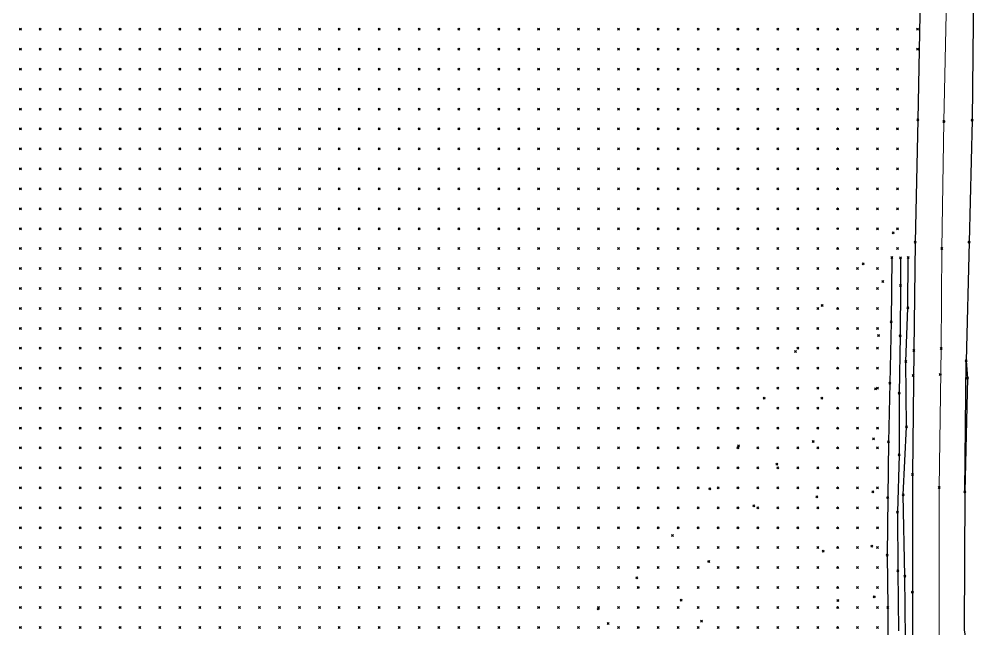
# Model space of a CAD drawing. Header units: metres. Extents: x 441556 to 446409, y 432338 to 461058.
# Drawn here: x 443958 to 444103.6, y 446066 to 446157.7 of the extents above; entities that cross this region are included whole.
import ezdxf

# ---------------------------------------------------------------- set-up
doc = ezdxf.new("R2010")
doc.units = ezdxf.units.M
doc.header["$MEASUREMENT"] = 0
doc.header["$PDMODE"] = 35
doc.header["$PDSIZE"] = 0.15
for name, color, linetype in [('DTM-BRE-RevB_0YP-BRE', 6, 'Continuous'), ('DTM-BRE-RevN_GRP_MARGINE_CAROSABIL', 2, 'Continuous'), ('DTM-BRE-RevN_GRP_SANT_PAMANT_JOS', 2, 'Continuous'), ('DTM-BRE-RevN_GRP_SANT_PAMANT_SUS', 2, 'Continuous'), ('DTM-INT_YP', 121, 'Continuous'), ('DTM-NOK-RevN_POINTS', 91, 'Continuous')]:
    doc.layers.add(name, color=color, linetype=linetype)
doc.layers.add('DTM-BRE-RevN_GRP_AX', color=2, linetype='Continuous', lineweight=0)

msp = doc.modelspace()

# ---------------------------------------------------------------- linework, layer by layer
at = {"layer": 'DTM-BRE-RevB_0YP-BRE'}
msp.add_polyline3d([(444090.165, 446083.527, 343.038), (444090.211, 446074.701, 342.956), (444090.312, 446065.705, 342.859)], dxfattribs=at)
at = {"layer": 'DTM-BRE-RevN_GRP_AX'}
for p, q in [((444097.577, 446163.656, 344.888), (444097.158, 446142.315, 344.547)), ((444097.158, 446142.315, 344.547), (444096.838, 446123.232, 344.285)), ((444096.838, 446123.232, 344.285), (444096.718, 446108.193, 344.132)), ((444096.418, 446087.26, 343.972), (444096.718, 446108.193, 344.132)), ((444096.443, 446051.003, 343.732), (444096.418, 446087.26, 343.972))]:
    msp.add_line(p, q, dxfattribs=at)
at = {"layer": 'DTM-BRE-RevN_GRP_MARGINE_CAROSABIL'}
for p, q in [((444093.618, 446163.416, 344.794), (444093.22, 446142.596, 344.414)), ((444093.22, 446142.596, 344.414), (444092.817, 446124.185, 344.284)), ((444092.817, 446124.185, 344.284), (444092.605, 446107.863, 344.096)), ((444092.605, 446107.863, 344.096), (444092.406, 446089.218, 343.921)), ((444100.295, 446086.62, 343.865), (444100.508, 446106.327, 344.013)), ((444092.406, 446089.218, 343.921), (444092.398, 446071.53, 343.827)), ((444092.398, 446071.53, 343.827), (444092.423, 446052.397, 343.654))]:
    msp.add_line(p, q, dxfattribs=at)
at = {"layer": 'DTM-BRE-RevN_GRP_SANT_PAMANT_JOS'}
for p, q in [((444090.612, 446121.824, 343.831), (444090.605, 446117.646, 343.665)), ((444090.605, 446117.646, 343.665), (444090.549, 446110.055, 343.48)), ((444090.549, 446110.055, 343.48), (444090.425, 446101.476, 343.389)), ((444090.425, 446101.476, 343.389), (444090.421, 446092.192, 343.173)), ((444090.421, 446092.192, 343.173), (444090.165, 446083.527, 343.038))]:
    msp.add_line(p, q, dxfattribs=at)
at = {"layer": 'DTM-BRE-RevN_GRP_SANT_PAMANT_SUS'}
for p, q in [((444089.291, 446121.844, 344.148), (444089.21, 446112.175, 344.031)), ((444091.717, 446114.302, 344.081), (444091.747, 446121.884, 344.086)), ((444091.424, 446106.22, 343.958), (444091.717, 446114.302, 344.081)), ((444089.21, 446112.175, 344.031), (444089.005, 446102.962, 344.039)), ((444091.534, 446096.371, 343.883), (444091.424, 446106.22, 343.958)), ((444089.005, 446102.962, 344.039), (444088.824, 446094.13, 343.785)), ((444090.999, 446086.155, 343.751), (444091.534, 446096.371, 343.883)), ((444088.824, 446094.13, 343.785), (444088.685, 446085.733, 343.682)), ((444091.262, 446073.909, 343.657), (444090.999, 446086.155, 343.751)), ((444088.685, 446085.733, 343.682), (444088.609, 446077.09, 343.595)), ((444088.609, 446077.09, 343.595), (444088.725, 446069.209, 343.618)), ((444091.39, 446064.484, 343.575), (444091.262, 446073.909, 343.657)), ((444088.725, 446069.209, 343.618), (444088.69, 446059.171, 343.58))]:
    msp.add_line(p, q, dxfattribs=at)
at = {"layer": 'DTM-INT_YP'}
msp.add_polyline3d([(444093.16, 446252.176, 347.616), (444098.099, 446249.464, 347.493), (444101.716, 446249.424, 347.341), (444102.219, 446226.665, 346.511), (444102.139, 446206.037, 345.783), (444101.836, 446183.235, 345.179), (444101.616, 446162.178, 344.653), (444101.387, 446142.503, 344.458), (444100.924, 446124.168, 344.136), (444100.508, 446106.327, 344.013), (444100.672, 446103.728, 343.967), (444100.295, 446086.62, 343.865), (444100.181, 446065.827, 343.76), (444102.325, 446053.088, 343.866), (444100.331, 446031.083, 343.465), (444103.578, 445993.392, 343.851), (444103.422, 445954.676, 342.921), (444102.752, 445950.636, 342.526), (444102.057, 445925.118, 342.869), (444102.23, 445906.896, 342.743), (444102.67, 445884.737, 342.569), (444102.874, 445866.249, 342.458), (444103.088, 445847.204, 342.381), (444103.37, 445828.831, 342.313)], dxfattribs=at)
at = {"layer": 'DTM-NOK-RevN_POINTS'}
for p in [(443958.189, 446156.197, 427.482), (443961.188, 446156.197, 426.423), (443964.187, 446156.197, 425.229), (443967.187, 446156.197, 424.06), (443970.186, 446156.197, 422.945), (443973.185, 446156.197, 422.055), (443976.185, 446156.197, 421.033), (443979.184, 446156.197, 420.057), (443982.183, 446156.197, 419.006), (443985.183, 446156.197, 417.818), (443988.182, 446156.197, 416.384), (443991.181, 446156.197, 415.11), (443994.181, 446156.197, 413.587), (443997.18, 446156.197, 412.074), (444000.18, 446156.197, 410.628), (444003.179, 446156.197, 408.991), (444006.178, 446156.197, 407.361), (444009.178, 446156.197, 405.643), (444012.177, 446156.197, 404.246), (444015.176, 446156.197, 402.571), (444018.176, 446156.197, 400.734), (444021.175, 446156.197, 398.934), (444024.174, 446156.197, 397.179), (444027.174, 446156.197, 395.984), (444030.173, 446156.197, 393.745), (444033.173, 446156.197, 391.364), (444036.172, 446156.197, 389.693), (444039.171, 446156.197, 388.177), (444042.171, 446156.197, 386.231), (444045.17, 446156.197, 384.249), (444048.169, 446156.197, 381.235), (444051.169, 446156.197, 378.4), (444054.168, 446156.197, 375.761), (444057.167, 446156.197, 373.296), (444060.167, 446156.197, 371.092), (444063.166, 446156.197, 369.37), (444066.165, 446156.197, 367.714), (444069.165, 446156.197, 365.219), (444072.164, 446156.197, 361.712), (444075.164, 446156.197, 358.501), (444078.163, 446156.197, 355.093), (444081.162, 446156.197, 350.256), (444084.162, 446156.197, 347.19), (444087.161, 446156.197, 345.049), (444090.16, 446156.197, 344.487), (444093.16, 446156.197, 344.525), (443958.189, 446153.197, 427.219), (443961.188, 446153.197, 425.903), (443964.187, 446153.197, 424.951), (443967.187, 446153.197, 423.66), (443970.186, 446153.197, 422.513), (443973.185, 446153.197, 421.607), (443976.185, 446153.197, 420.638), (443979.184, 446153.197, 419.581), (443982.183, 446153.197, 418.59), (443985.183, 446153.197, 417.529), (443988.182, 446153.197, 415.993), (443991.181, 446153.197, 414.645), (443994.181, 446153.197, 413.145), (443997.18, 446153.197, 411.494), (444000.18, 446153.197, 410.233), (444003.179, 446153.197, 408.824), (444006.178, 446153.197, 407.328), (444009.178, 446153.197, 405.63), (444012.177, 446153.197, 403.906), (444015.176, 446153.197, 402.034), (444018.176, 446153.197, 399.985), (444021.175, 446153.197, 398.004), (444024.174, 446153.197, 396.393), (444027.174, 446153.197, 395.095), (444030.173, 446153.197, 392.944), (444033.173, 446153.197, 390.831), (444036.172, 446153.197, 388.689), (444039.171, 446153.197, 386.994), (444042.171, 446153.197, 384.652), (444045.17, 446153.197, 382.478), (444048.169, 446153.197, 379.995), (444051.169, 446153.197, 377.368), (444054.168, 446153.197, 375.24), (444057.167, 446153.197, 372.708), (444060.167, 446153.197, 370.399), (444063.166, 446153.197, 369.099), (444066.165, 446153.197, 367.483), (444069.165, 446153.197, 364.849), (444072.164, 446153.197, 361.407), (444075.164, 446153.197, 358.298), (444078.163, 446153.197, 354.798), (444081.162, 446153.197, 349.061), (444084.162, 446153.197, 346.574), (444087.161, 446153.197, 344.885), (444090.16, 446153.197, 344.504), (444093.16, 446153.197, 344.433), (443958.189, 446150.198, 426.904), (443961.188, 446150.198, 425.641), (443964.187, 446150.198, 424.387), (443967.187, 446150.198, 423.207), (443970.186, 446150.198, 422.025), (443973.185, 446150.198, 421.153), (443976.185, 446150.198, 419.912), (443979.184, 446150.198, 419.125), (443982.183, 446150.198, 418.195), (443985.183, 446150.198, 417.113), (443988.182, 446150.198, 415.727), (443991.181, 446150.198, 414.582), (443994.181, 446150.198, 413.018), (443997.18, 446150.198, 411.417), (444000.18, 446150.198, 409.838), (444003.179, 446150.198, 408.408), (444006.178, 446150.198, 407.031), (444009.178, 446150.198, 405.374), (444012.177, 446150.198, 403.645), (444015.176, 446150.198, 401.457), (444018.176, 446150.198, 399.369), (444021.175, 446150.198, 397.493), (444024.174, 446150.198, 395.783), (444027.174, 446150.198, 394.432), (444030.173, 446150.198, 392.115), (444033.173, 446150.198, 389.845), (444036.172, 446150.198, 387.849), (444039.171, 446150.198, 386.097), (444042.171, 446150.198, 383.788), (444045.17, 446150.198, 381.103), (444048.169, 446150.198, 378.327), (444051.169, 446150.198, 375.937), (444054.168, 446150.198, 373.882), (444057.167, 446150.198, 371.858), (444060.167, 446150.198, 369.874), (444063.166, 446150.198, 368.387), (444066.165, 446150.198, 366.03), (444069.165, 446150.198, 363.489), (444072.164, 446150.198, 360.858), (444075.164, 446150.198, 357.18), (444078.163, 446150.198, 353.307), (444081.162, 446150.198, 349.202), (444084.162, 446150.198, 346.127), (444087.161, 446150.198, 344.547), (444090.16, 446150.198, 344.643), (443958.189, 446147.199, 426.272), (443961.188, 446147.199, 425.016), (443964.187, 446147.199, 423.769), (443967.187, 446147.199, 422.676), (443970.186, 446147.199, 421.631), (443973.185, 446147.199, 420.473), (443976.185, 446147.199, 419.502), (443979.184, 446147.199, 418.699), (443982.183, 446147.199, 417.871), (443985.183, 446147.199, 416.76), (443988.182, 446147.199, 415.54), (443991.181, 446147.199, 414.374), (443994.181, 446147.199, 412.981), (443997.18, 446147.199, 410.998), (444000.18, 446147.199, 409.501), (444003.179, 446147.199, 408.051), (444006.178, 446147.199, 406.537), (444009.178, 446147.199, 405.015), (444012.177, 446147.199, 403.303), (444015.176, 446147.199, 401.585), (444018.176, 446147.199, 399.373), (444021.175, 446147.199, 397.627), (444024.174, 446147.199, 395.719), (444027.174, 446147.199, 394.175), (444030.173, 446147.199, 391.754), (444033.173, 446147.199, 389.155), (444036.172, 446147.199, 386.718), (444039.171, 446147.199, 384.816), (444042.171, 446147.199, 382.268), (444045.17, 446147.199, 380.339), (444048.169, 446147.199, 377.651), (444051.169, 446147.199, 375.213), (444054.168, 446147.199, 372.47), (444057.167, 446147.199, 370.763), (444060.167, 446147.199, 369.192), (444063.166, 446147.199, 367.193), (444066.165, 446147.199, 364.823), (444069.165, 446147.199, 361.599), (444072.164, 446147.199, 359.053), (444075.164, 446147.199, 356.478), (444078.163, 446147.199, 352.559), (444081.162, 446147.199, 349.244), (444084.162, 446147.199, 346.123), (444087.161, 446147.199, 344.412), (444090.16, 446147.199, 344.452), (443958.189, 446144.199, 425.374), (443961.188, 446144.199, 424.297), (443964.187, 446144.199, 423.267), (443967.187, 446144.199, 422.053), (443970.186, 446144.199, 421.184), (443973.185, 446144.199, 420.035), (443976.185, 446144.199, 418.921), (443979.184, 446144.199, 418.13), (443982.183, 446144.199, 417.284), (443985.183, 446144.199, 416.22), (443988.182, 446144.199, 415.288), (443991.181, 446144.199, 413.848), (443994.181, 446144.199, 412.404), (443997.18, 446144.199, 410.931), (444000.18, 446144.199, 409.514), (444003.179, 446144.199, 407.806), (444006.178, 446144.199, 406.692), (444009.178, 446144.199, 404.882), (444012.177, 446144.199, 403.175), (444015.176, 446144.199, 401.387), (444018.176, 446144.199, 399.318), (444021.175, 446144.199, 397.455), (444024.174, 446144.199, 395.364), (444027.174, 446144.199, 393.752), (444030.173, 446144.199, 391.47), (444033.173, 446144.199, 388.877), (444036.172, 446144.199, 386.401), (444039.171, 446144.199, 383.953), (444042.171, 446144.199, 380.682), (444045.17, 446144.199, 378.405), (444048.169, 446144.199, 376.465), (444051.169, 446144.199, 373.785), (444054.168, 446144.199, 371.495), (444057.167, 446144.199, 369.949), (444060.167, 446144.199, 367.705), (444063.166, 446144.199, 365.243), (444066.165, 446144.199, 362.807), (444069.165, 446144.199, 360.575), (444072.164, 446144.199, 357.785), (444075.164, 446144.199, 354.946), (444078.163, 446144.199, 351.432), (444081.162, 446144.199, 347.598), (444084.162, 446144.199, 345.307), (444087.161, 446144.199, 344.41), (444090.16, 446144.199, 344.366), (444093.22, 446142.596, 344.414), (444101.387, 446142.503, 344.458), (443958.189, 446141.2, 424.429), (443961.188, 446141.2, 423.441), (443964.187, 446141.2, 422.449), (443967.187, 446141.2, 421.263), (443970.186, 446141.2, 420.21), (443973.185, 446141.2, 419.323), (443976.185, 446141.2, 418.343), (443979.184, 446141.2, 417.497), (443982.183, 446141.2, 416.663), (443985.183, 446141.2, 415.726), (443988.182, 446141.2, 414.691), (443991.181, 446141.2, 413.643), (443994.181, 446141.2, 412.076), (443997.18, 446141.2, 410.757), (444000.18, 446141.2, 409.296), (444003.179, 446141.2, 407.799), (444006.178, 446141.2, 406.563), (444009.178, 446141.2, 404.979), (444012.177, 446141.2, 403.184), (444015.176, 446141.2, 401.023), (444018.176, 446141.2, 398.832), (444021.175, 446141.2, 396.801), (444024.174, 446141.2, 394.705), (444027.174, 446141.2, 393.184), (444030.173, 446141.2, 390.908), (444033.173, 446141.2, 388.38), (444036.172, 446141.2, 385.676), (444039.171, 446141.2, 383.084), (444042.171, 446141.2, 380.025), (444045.17, 446141.2, 377.291), (444048.169, 446141.2, 374.989), (444051.169, 446141.2, 372.218), (444054.168, 446141.2, 369.765), (444057.167, 446141.2, 367.896), (444060.167, 446141.2, 366.192), (444063.166, 446141.2, 363.685), (444066.165, 446141.2, 360.913), (444069.165, 446141.2, 358.724), (444072.164, 446141.2, 356.092), (444075.164, 446141.2, 353.13), (444078.163, 446141.2, 349.664), (444081.162, 446141.2, 345.744), (444084.162, 446141.2, 344.636), (444087.161, 446141.2, 344.394), (444090.16, 446141.2, 344.388), (444097.158, 446142.315, 344.547), (443958.189, 446138.2, 423.212), (443961.188, 446138.2, 422.283), (443964.187, 446138.2, 421.527), (443967.187, 446138.2, 420.621), (443970.186, 446138.2, 419.428), (443973.185, 446138.2, 418.451), (443976.185, 446138.2, 417.737), (443979.184, 446138.2, 416.98), (443982.183, 446138.2, 416.224), (443985.183, 446138.2, 415.217), (443988.182, 446138.2, 414.096), (443991.181, 446138.2, 413.02), (443994.181, 446138.2, 411.566), (443997.18, 446138.2, 410.085), (444000.18, 446138.2, 408.936), (444003.179, 446138.2, 407.778), (444006.178, 446138.2, 406.339), (444009.178, 446138.2, 404.59), (444012.177, 446138.2, 402.906), (444015.176, 446138.2, 400.642), (444018.176, 446138.2, 398.446), (444021.175, 446138.2, 396.527), (444024.174, 446138.2, 394.172), (444027.174, 446138.2, 392.323), (444030.173, 446138.2, 389.964), (444033.173, 446138.2, 387.618), (444036.172, 446138.2, 384.856), (444039.171, 446138.2, 382.003), (444042.171, 446138.2, 379.65), (444045.17, 446138.2, 376.984), (444048.169, 446138.2, 374.659), (444051.169, 446138.2, 372.058), (444054.168, 446138.2, 368.747), (444057.167, 446138.2, 365.529), (444060.167, 446138.2, 364.263), (444063.166, 446138.2, 362.251), (444066.165, 446138.2, 359.758), (444069.165, 446138.2, 357.431), (444072.164, 446138.2, 354.437), (444075.164, 446138.2, 350.994), (444078.163, 446138.2, 347.289), (444081.162, 446138.2, 344.913), (444084.162, 446138.2, 344.426), (444087.161, 446138.2, 344.353), (444090.16, 446138.2, 344.306), (443958.189, 446135.201, 421.769), (443961.188, 446135.201, 421.242), (443964.187, 446135.201, 420.526), (443967.187, 446135.201, 419.596), (443970.186, 446135.201, 418.707), (443973.185, 446135.201, 417.565), (443976.185, 446135.201, 416.812), (443979.184, 446135.201, 416.153), (443982.183, 446135.201, 415.508), (443985.183, 446135.201, 414.609), (443988.182, 446135.201, 413.58), (443991.181, 446135.201, 412.381), (443994.181, 446135.201, 411.131), (443997.18, 446135.201, 409.711), (444000.18, 446135.201, 408.31), (444003.179, 446135.201, 407.393), (444006.178, 446135.201, 405.824), (444009.178, 446135.201, 404.197), (444012.177, 446135.201, 402.308), (444015.176, 446135.201, 400.165), (444018.176, 446135.201, 397.941), (444021.175, 446135.201, 395.827), (444024.174, 446135.201, 393.238), (444027.174, 446135.201, 391.506), (444030.173, 446135.201, 388.738), (444033.173, 446135.201, 386.557), (444036.172, 446135.201, 383.982), (444039.171, 446135.201, 381.336), (444042.171, 446135.201, 378.839), (444045.17, 446135.201, 376.298), (444048.169, 446135.201, 374.08), (444051.169, 446135.201, 371.744), (444054.168, 446135.201, 368.812), (444057.167, 446135.201, 364.236), (444060.167, 446135.201, 361.935), (444063.166, 446135.201, 360.282), (444066.165, 446135.201, 358.324), (444069.165, 446135.201, 356.018), (444072.164, 446135.201, 353.244), (444075.164, 446135.201, 349.386), (444078.163, 446135.201, 346.185), (444081.162, 446135.201, 344.744), (444084.162, 446135.201, 344.386), (444087.161, 446135.201, 344.294), (444090.16, 446135.201, 344.288), (443958.189, 446132.202, 420.475), (443961.188, 446132.202, 419.939), (443964.187, 446132.202, 419.3), (443967.187, 446132.202, 418.542), (443970.186, 446132.202, 417.715), (443973.185, 446132.202, 416.681), (443976.185, 446132.202, 415.807), (443979.184, 446132.202, 415.258), (443982.183, 446132.202, 414.683), (443985.183, 446132.202, 413.83), (443988.182, 446132.202, 412.765), (443991.181, 446132.202, 411.631), (443994.181, 446132.202, 410.431), (443997.18, 446132.202, 408.966), (444000.18, 446132.202, 407.428), (444003.179, 446132.202, 406.563), (444006.178, 446132.202, 405.234), (444009.178, 446132.202, 403.645), (444012.177, 446132.202, 401.754), (444015.176, 446132.202, 399.607), (444018.176, 446132.202, 397.482), (444021.175, 446132.202, 395.193), (444024.174, 446132.202, 392.57), (444027.174, 446132.202, 390.45), (444030.173, 446132.202, 388.104), (444033.173, 446132.202, 385.814), (444036.172, 446132.202, 383.191), (444039.171, 446132.202, 380.4), (444042.171, 446132.202, 377.791), (444045.17, 446132.202, 375.472), (444048.169, 446132.202, 373.162), (444051.169, 446132.202, 371.107), (444054.168, 446132.202, 368.162), (444057.167, 446132.202, 363.363), (444060.167, 446132.202, 360.214), (444063.166, 446132.202, 358.154), (444066.165, 446132.202, 356.518), (444069.165, 446132.202, 354.884), (444072.164, 446132.202, 352.278), (444075.164, 446132.202, 348.317), (444078.163, 446132.202, 345.292), (444081.162, 446132.202, 344.88), (444084.162, 446132.202, 344.46), (444087.161, 446132.202, 344.274), (444090.16, 446132.202, 344.239), (443958.189, 446129.202, 419.058), (443961.188, 446129.202, 418.576), (443964.187, 446129.202, 418.078), (443967.187, 446129.202, 417.471), (443970.186, 446129.202, 416.578), (443973.185, 446129.202, 415.637), (443976.185, 446129.202, 414.756), (443979.184, 446129.202, 414.329), (443982.183, 446129.202, 413.632), (443985.183, 446129.202, 412.653), (443988.182, 446129.202, 411.677), (443991.181, 446129.202, 410.639), (443994.181, 446129.202, 409.431), (443997.18, 446129.202, 408.216), (444000.18, 446129.202, 406.591), (444003.179, 446129.202, 405.511), (444006.178, 446129.202, 404.483), (444009.178, 446129.202, 402.783), (444012.177, 446129.202, 401.223), (444015.176, 446129.202, 399.173), (444018.176, 446129.202, 396.777), (444021.175, 446129.202, 394.517), (444024.174, 446129.202, 391.787), (444027.174, 446129.202, 389.861), (444030.173, 446129.202, 387.233), (444033.173, 446129.202, 384.92), (444036.172, 446129.202, 382.78), (444039.171, 446129.202, 379.998), (444042.171, 446129.202, 376.947), (444045.17, 446129.202, 374.283), (444048.169, 446129.202, 372.334), (444051.169, 446129.202, 370.361), (444054.168, 446129.202, 367.711), (444057.167, 446129.202, 362.875), (444060.167, 446129.202, 359.312), (444063.166, 446129.202, 356.393), (444066.165, 446129.202, 354.285), (444069.165, 446129.202, 352.78), (444072.164, 446129.202, 350.417), (444075.164, 446129.202, 346.839), (444078.163, 446129.202, 344.993), (444081.162, 446129.202, 344.634), (444084.162, 446129.202, 344.205), (444087.161, 446129.202, 344.133), (444090.16, 446129.202, 344.151), (443958.189, 446126.203, 417.449), (443961.188, 446126.203, 417.062), (443964.187, 446126.203, 416.797), (443967.187, 446126.203, 416.206), (443970.186, 446126.203, 415.463), (443973.185, 446126.203, 414.567), (443976.185, 446126.203, 413.614), (443979.184, 446126.203, 413.186), (443982.183, 446126.203, 412.362), (443985.183, 446126.203, 411.598), (443988.182, 446126.203, 410.594), (443991.181, 446126.203, 409.608), (443994.181, 446126.203, 408.392), (443997.18, 446126.203, 407.25), (444000.18, 446126.203, 406.066), (444003.179, 446126.203, 404.492), (444006.178, 446126.203, 403.462), (444009.178, 446126.203, 402), (444012.177, 446126.203, 400.495), (444015.176, 446126.203, 398.505), (444018.176, 446126.203, 396.156), (444021.175, 446126.203, 394.001), (444024.174, 446126.203, 391.205), (444027.174, 446126.203, 388.871), (444030.173, 446126.203, 385.923), (444033.173, 446126.203, 383.51), (444036.172, 446126.203, 381.911), (444039.171, 446126.203, 379.762), (444042.171, 446126.203, 376.619), (444045.17, 446126.203, 373.313), (444048.169, 446126.203, 370.97), (444051.169, 446126.203, 368.705), (444054.168, 446126.203, 366.359), (444057.167, 446126.203, 362.289), (444060.167, 446126.203, 358.546), (444063.166, 446126.203, 355.61), (444066.165, 446126.203, 352.72), (444069.165, 446126.203, 350.646), (444072.164, 446126.203, 348.382), (444075.164, 446126.203, 345.87), (444078.163, 446126.203, 344.879), (444081.162, 446126.203, 344.432), (444084.162, 446126.203, 344.329), (444087.161, 446126.203, 344.078), (444089.494, 446125.565, 344.365), (444090.16, 446126.203, 344.102), (444092.817, 446124.185, 344.284), (444100.924, 446124.168, 344.136), (443958.189, 446123.204, 415.558), (443961.188, 446123.204, 415.554), (443964.187, 446123.204, 415.487), (443967.187, 446123.204, 414.98), (443970.186, 446123.204, 414.489), (443973.185, 446123.204, 413.534), (443976.185, 446123.204, 412.301), (443979.184, 446123.204, 411.904), (443982.183, 446123.204, 411.205), (443985.183, 446123.204, 410.307), (443988.182, 446123.204, 409.425), (443991.181, 446123.204, 408.476), (443994.181, 446123.204, 407.318), (443997.18, 446123.204, 406.286), (444000.18, 446123.204, 404.992), (444003.179, 446123.204, 403.63), (444006.178, 446123.204, 402.535), (444009.178, 446123.204, 401.021), (444012.177, 446123.204, 399.508), (444015.176, 446123.204, 397.593), (444018.176, 446123.204, 395.337), (444021.175, 446123.204, 392.669), (444024.174, 446123.204, 390.012), (444027.174, 446123.204, 387.553), (444030.173, 446123.204, 384.222), (444033.173, 446123.204, 381.388), (444036.172, 446123.204, 379.491), (444039.171, 446123.204, 377.474), (444042.171, 446123.204, 375.265), (444045.17, 446123.204, 372.378), (444048.169, 446123.204, 369.84), (444051.169, 446123.204, 367.109), (444054.168, 446123.204, 363.888), (444057.167, 446123.204, 360.924), (444060.167, 446123.204, 356.805), (444063.166, 446123.204, 354.341), (444066.165, 446123.204, 351.898), (444069.165, 446123.204, 349.589), (444072.164, 446123.204, 347.431), (444075.164, 446123.204, 345.976), (444078.163, 446123.204, 344.623), (444081.162, 446123.204, 344.293), (444084.162, 446123.204, 344.346), (444087.161, 446123.204, 344.074), (444090.16, 446123.204, 344.086), (444096.838, 446123.232, 344.285), (444084.984, 446120.92, 344.491), (444089.291, 446121.844, 344.148), (444090.612, 446121.824, 343.831), (444091.747, 446121.884, 344.086), (443958.189, 446120.204, 413.071), (443961.188, 446120.204, 413.299), (443964.187, 446120.204, 413.472), (443967.187, 446120.204, 413.333), (443970.186, 446120.204, 412.842), (443973.185, 446120.204, 412.092), (443976.185, 446120.204, 410.948), (443979.184, 446120.204, 410.541), (443982.183, 446120.204, 409.903), (443985.183, 446120.204, 408.989), (443988.182, 446120.204, 408.183), (443991.181, 446120.204, 407.222), (443994.181, 446120.204, 406.17), (443997.18, 446120.204, 405.057), (444000.18, 446120.204, 403.787), (444003.179, 446120.204, 402.696), (444006.178, 446120.204, 401.582), (444009.178, 446120.204, 400.011), (444012.177, 446120.204, 398.471), (444015.176, 446120.204, 396.704), (444018.176, 446120.204, 394.407), (444021.175, 446120.204, 391.748), (444024.174, 446120.204, 389.096), (444027.174, 446120.204, 386.699), (444030.173, 446120.204, 383.131), (444033.173, 446120.204, 379.539), (444036.172, 446120.204, 377.129), (444039.171, 446120.204, 375.053), (444042.171, 446120.204, 373.045), (444045.17, 446120.204, 370.828), (444048.169, 446120.204, 368.547), (444051.169, 446120.204, 365.933), (444054.168, 446120.204, 361.592), (444057.167, 446120.204, 359.114), (444060.167, 446120.204, 355.308), (444063.166, 446120.204, 352.832), (444066.165, 446120.204, 350.764), (444069.165, 446120.204, 348.625), (444072.164, 446120.204, 346.413), (444075.164, 446120.204, 345.223), (444078.163, 446120.204, 344.311), (444081.162, 446120.204, 344.027), (444084.162, 446120.204, 344.106), (444087.161, 446120.204, 344.125), (444087.973, 446118.239, 344.383), (444090.605, 446117.646, 343.665), (443958.189, 446117.205, 411.169), (443961.188, 446117.205, 410.856), (443964.187, 446117.205, 411.026), (443967.187, 446117.205, 411.453), (443970.186, 446117.205, 411.23), (443973.185, 446117.205, 410.704), (443976.185, 446117.205, 409.623), (443979.184, 446117.205, 409.249), (443982.183, 446117.205, 408.495), (443985.183, 446117.205, 407.634), (443988.182, 446117.205, 406.709), (443991.181, 446117.205, 405.799), (443994.181, 446117.205, 404.79), (443997.18, 446117.205, 403.596), (444000.18, 446117.205, 402.494), (444003.179, 446117.205, 401.517), (444006.178, 446117.205, 400.273), (444009.178, 446117.205, 398.864), (444012.177, 446117.205, 397.508), (444015.176, 446117.205, 395.722), (444018.176, 446117.205, 393.595), (444021.175, 446117.205, 390.595), (444024.174, 446117.205, 388.35), (444027.174, 446117.205, 385.783), (444030.173, 446117.205, 382.573), (444033.173, 446117.205, 378.698), (444036.172, 446117.205, 375.859), (444039.171, 446117.205, 373.611), (444042.171, 446117.205, 371.837), (444045.17, 446117.205, 369.642), (444048.169, 446117.205, 367.254), (444051.169, 446117.205, 364.446), (444054.168, 446117.205, 360.685), (444057.167, 446117.205, 357.582), (444060.167, 446117.205, 354.317), (444063.166, 446117.205, 351.796), (444066.165, 446117.205, 349.533), (444069.165, 446117.205, 347.637), (444072.164, 446117.205, 345.636), (444075.164, 446117.205, 344.509), (444078.163, 446117.205, 344.075), (444081.162, 446117.205, 344.034), (444084.162, 446117.205, 344.088), (444087.161, 446117.205, 344.03), (443958.189, 446114.206, 409.734), (443961.188, 446114.206, 408.513), (443964.187, 446114.206, 408.667), (443967.187, 446114.206, 409.357), (443970.186, 446114.206, 409.428), (443973.185, 446114.206, 409.107), (443976.185, 446114.206, 408.066), (443979.184, 446114.206, 407.72), (443982.183, 446114.206, 407.021), (443985.183, 446114.206, 406.195), (443988.182, 446114.206, 405.252), (443991.181, 446114.206, 404.245), (443994.181, 446114.206, 403.132), (443997.18, 446114.206, 401.883), (444000.18, 446114.206, 400.779), (444003.179, 446114.206, 399.562), (444006.178, 446114.206, 398.206), (444009.178, 446114.206, 397.273), (444012.177, 446114.206, 396.125), (444015.176, 446114.206, 394.661), (444018.176, 446114.206, 392.165), (444021.175, 446114.206, 389.519), (444024.174, 446114.206, 387.458), (444027.174, 446114.206, 384.671), (444030.173, 446114.206, 381.787), (444033.173, 446114.206, 378.4), (444036.172, 446114.206, 374.984), (444039.171, 446114.206, 372.426), (444042.171, 446114.206, 370.889), (444045.17, 446114.206, 368.889), (444048.169, 446114.206, 366.46), (444051.169, 446114.206, 362.885), (444054.168, 446114.206, 360.099), (444057.167, 446114.206, 356.914), (444060.167, 446114.206, 353.315), (444063.166, 446114.206, 350.39), (444066.165, 446114.206, 348.172), (444069.165, 446114.206, 346.234), (444072.164, 446114.206, 344.819), (444075.164, 446114.206, 344.13), (444078.163, 446114.206, 343.955), (444078.821, 446114.666, 344.247), (444081.162, 446114.206, 344.091), (444084.162, 446114.206, 344.07), (444087.161, 446114.206, 344.034), (444091.717, 446114.302, 344.081), (444089.21, 446112.175, 344.031), (443958.189, 446111.206, 408.658), (443961.188, 446111.206, 406.887), (443964.187, 446111.206, 406.485), (443967.187, 446111.206, 407.134), (443970.186, 446111.206, 407.394), (443973.185, 446111.206, 407.225), (443976.185, 446111.206, 406.594), (443979.184, 446111.206, 406.009), (443982.183, 446111.206, 405.557), (443985.183, 446111.206, 404.591), (443988.182, 446111.206, 403.544), (443991.181, 446111.206, 402.277), (443994.181, 446111.206, 401.17), (443997.18, 446111.206, 400.244), (444000.18, 446111.206, 398.91), (444003.179, 446111.206, 396.965), (444006.178, 446111.206, 395.648), (444009.178, 446111.206, 394.959), (444012.177, 446111.206, 394.514), (444015.176, 446111.206, 393.289), (444018.176, 446111.206, 390.635), (444021.175, 446111.206, 388.894), (444024.174, 446111.206, 386.472), (444027.174, 446111.206, 383.659), (444030.173, 446111.206, 381.28), (444033.173, 446111.206, 378.44), (444036.172, 446111.206, 374.501), (444039.171, 446111.206, 371.423), (444042.171, 446111.206, 369.739), (444045.17, 446111.206, 368.279), (444048.169, 446111.206, 366.188), (444051.169, 446111.206, 362.521), (444054.168, 446111.206, 359.507), (444057.167, 446111.206, 356.726), (444060.167, 446111.206, 352.437), (444063.166, 446111.206, 349.421), (444066.165, 446111.206, 347.03), (444069.165, 446111.206, 345.257), (444072.164, 446111.206, 344.337), (444075.164, 446111.206, 343.998), (444078.163, 446111.206, 344.038), (444081.162, 446111.206, 344.16), (444084.162, 446111.206, 344.082), (444087.161, 446111.206, 343.955), (444087.307, 446110.105, 344.239), (444090.549, 446110.055, 343.48), (443958.189, 446108.207, 407.814), (443961.188, 446108.207, 405.786), (443964.187, 446108.207, 404.417), (443967.187, 446108.207, 404.798), (443970.186, 446108.207, 405.01), (443973.185, 446108.207, 405.047), (443976.185, 446108.207, 404.948), (443979.184, 446108.207, 404.085), (443982.183, 446108.207, 403.917), (443985.183, 446108.207, 402.907), (443988.182, 446108.207, 401.345), (443991.181, 446108.207, 400.113), (443994.181, 446108.207, 399.069), (443997.18, 446108.207, 398.141), (444000.18, 446108.207, 396.608), (444003.179, 446108.207, 394.403), (444006.178, 446108.207, 392.73), (444009.178, 446108.207, 392.375), (444012.177, 446108.207, 392.145), (444015.176, 446108.207, 391.624), (444018.176, 446108.207, 389.525), (444021.175, 446108.207, 387.449), (444024.174, 446108.207, 384.808), (444027.174, 446108.207, 382.639), (444030.173, 446108.207, 380.383), (444033.173, 446108.207, 377.738), (444036.172, 446108.207, 373.648), (444039.171, 446108.207, 370.671), (444042.171, 446108.207, 368.82), (444045.17, 446108.207, 367.158), (444048.169, 446108.207, 364.685), (444051.169, 446108.207, 360.218), (444054.168, 446108.207, 356.717), (444057.167, 446108.207, 354.755), (444060.167, 446108.207, 350.92), (444063.166, 446108.207, 348.065), (444066.165, 446108.207, 345.895), (444069.165, 446108.207, 344.642), (444072.164, 446108.207, 344.094), (444074.83, 446107.709, 344.268), (444075.164, 446108.207, 343.982), (444078.163, 446108.207, 344.024), (444081.162, 446108.207, 344.134), (444084.162, 446108.207, 344.05), (444087.161, 446108.207, 343.869), (444092.605, 446107.863, 344.096), (444096.718, 446108.193, 344.132), (444091.424, 446106.22, 343.958), (444100.508, 446106.327, 344.013), (443958.189, 446105.208, 406.569), (443961.188, 446105.208, 404.636), (443964.187, 446105.208, 402.806), (443967.187, 446105.208, 402.164), (443970.186, 446105.208, 402.755), (443973.185, 446105.208, 402.966), (443976.185, 446105.208, 403.12), (443979.184, 446105.208, 402.017), (443982.183, 446105.208, 401.962), (443985.183, 446105.208, 400.834), (443988.182, 446105.208, 399.284), (443991.181, 446105.208, 397.86), (443994.181, 446105.208, 396.719), (443997.18, 446105.208, 394.686), (444000.18, 446105.208, 392.537), (444003.179, 446105.208, 391.069), (444006.178, 446105.208, 390.533), (444009.178, 446105.208, 390.089), (444012.177, 446105.208, 389.712), (444015.176, 446105.208, 389.205), (444018.176, 446105.208, 388.18), (444021.175, 446105.208, 386.406), (444024.174, 446105.208, 383.413), (444027.174, 446105.208, 381.221), (444030.173, 446105.208, 378.979), (444033.173, 446105.208, 376.334), (444036.172, 446105.208, 372.596), (444039.171, 446105.208, 370.08), (444042.171, 446105.208, 368.21), (444045.17, 446105.208, 365.998), (444048.169, 446105.208, 362.66), (444051.169, 446105.208, 358.555), (444054.168, 446105.208, 354.419), (444057.167, 446105.208, 351.536), (444060.167, 446105.208, 348.893), (444063.166, 446105.208, 346.23), (444066.165, 446105.208, 344.738), (444069.165, 446105.208, 344.314), (444072.164, 446105.208, 344.036), (444075.164, 446105.208, 344.014), (444078.163, 446105.208, 344.108), (444081.162, 446105.208, 344.055), (444084.162, 446105.208, 343.967), (444087.161, 446105.208, 343.904), (444092.534, 446104.132, 343.974), (444096.607, 446104.263, 344.101), (444100.672, 446103.728, 343.967), (443958.189, 446102.208, 404.762), (443961.188, 446102.208, 403.092), (443964.187, 446102.208, 401.237), (443967.187, 446102.208, 400.102), (443970.186, 446102.208, 400.611), (443973.185, 446102.208, 401.112), (443976.185, 446102.208, 400.918), (443979.184, 446102.208, 399.788), (443982.183, 446102.208, 399.677), (443985.183, 446102.208, 398.964), (443988.182, 446102.208, 396.623), (443991.181, 446102.208, 395.436), (443994.181, 446102.208, 393.44), (443997.18, 446102.208, 390.817), (444000.18, 446102.208, 389.59), (444003.179, 446102.208, 388.563), (444006.178, 446102.208, 387.942), (444009.178, 446102.208, 387.552), (444012.177, 446102.208, 386.853), (444015.176, 446102.208, 386.72), (444018.176, 446102.208, 386.618), (444021.175, 446102.208, 384.859), (444024.174, 446102.208, 382.197), (444027.174, 446102.208, 380.122), (444030.173, 446102.208, 377.377), (444033.173, 446102.208, 374.486), (444036.172, 446102.208, 371.412), (444039.171, 446102.208, 369.064), (444042.171, 446102.208, 366.725), (444045.17, 446102.208, 363.394), (444048.169, 446102.208, 358.203), (444051.169, 446102.208, 354.804), (444054.168, 446102.208, 352.071), (444057.167, 446102.208, 349.071), (444060.167, 446102.208, 346.794), (444063.166, 446102.208, 344.946), (444066.165, 446102.208, 344.457), (444069.165, 446102.208, 344.124), (444072.164, 446102.208, 344.064), (444075.164, 446102.208, 344.044), (444078.163, 446102.208, 344.057), (444081.162, 446102.208, 344.06), (444084.162, 446102.208, 343.999), (444086.839, 446102.089, 344.206), (444087.161, 446102.208, 343.944), (444089.005, 446102.962, 344.039), (444070.103, 446100.697, 344.291), (444078.763, 446100.7, 343.922), (444090.425, 446101.476, 343.389), (443958.189, 446099.209, 402.85), (443961.188, 446099.209, 401.267), (443964.187, 446099.209, 399.57), (443967.187, 446099.209, 398.552), (443970.186, 446099.209, 398.603), (443973.185, 446099.209, 398.712), (443976.185, 446099.209, 398.373), (443979.184, 446099.209, 397.572), (443982.183, 446099.209, 397.898), (443985.183, 446099.209, 396.843), (443988.182, 446099.209, 394.735), (443991.181, 446099.209, 392.779), (443994.181, 446099.209, 390.047), (443997.18, 446099.209, 387.9), (444000.18, 446099.209, 387.036), (444003.179, 446099.209, 385.85), (444006.178, 446099.209, 385.215), (444009.178, 446099.209, 384.724), (444012.177, 446099.209, 384.84), (444015.176, 446099.209, 384.918), (444018.176, 446099.209, 384.272), (444021.175, 446099.209, 382.729), (444024.174, 446099.209, 380.616), (444027.174, 446099.209, 378.931), (444030.173, 446099.209, 376.413), (444033.173, 446099.209, 372.815), (444036.172, 446099.209, 370.144), (444039.171, 446099.209, 367.871), (444042.171, 446099.209, 365.003), (444045.17, 446099.209, 360.722), (444048.169, 446099.209, 357.098), (444051.169, 446099.209, 353.336), (444054.168, 446099.209, 350.553), (444057.167, 446099.209, 347.603), (444060.167, 446099.209, 345.417), (444063.166, 446099.209, 344.542), (444066.165, 446099.209, 344.235), (444069.165, 446099.209, 344.043), (444072.164, 446099.209, 344.062), (444075.164, 446099.209, 344.084), (444078.163, 446099.209, 343.98), (444081.162, 446099.209, 343.957), (444084.162, 446099.209, 343.946), (444087.161, 446099.209, 343.91), (443958.189, 446096.209, 400.742), (443961.188, 446096.209, 399.328), (443964.187, 446096.209, 397.728), (443967.187, 446096.209, 396.961), (443970.186, 446096.209, 396.543), (443973.185, 446096.209, 396.646), (443976.185, 446096.209, 396.476), (443979.184, 446096.209, 394.987), (443982.183, 446096.209, 395.705), (443985.183, 446096.209, 394.717), (443988.182, 446096.209, 393.4), (443991.181, 446096.209, 391.628), (443994.181, 446096.209, 388.18), (443997.18, 446096.209, 385.973), (444000.18, 446096.209, 384.546), (444003.179, 446096.209, 383.537), (444006.178, 446096.209, 383.133), (444009.178, 446096.209, 383.032), (444012.177, 446096.209, 382.791), (444015.176, 446096.209, 382.655), (444018.176, 446096.209, 381.935), (444021.175, 446096.209, 380.625), (444024.174, 446096.209, 378.987), (444027.174, 446096.209, 377.153), (444030.173, 446096.209, 373.628), (444033.173, 446096.209, 371.12), (444036.172, 446096.209, 368.766), (444039.171, 446096.209, 366.859), (444042.171, 446096.209, 363.28), (444045.17, 446096.209, 358.448), (444048.169, 446096.209, 355.545), (444051.169, 446096.209, 352.335), (444054.168, 446096.209, 348.792), (444057.167, 446096.209, 346.652), (444060.167, 446096.209, 344.9), (444063.166, 446096.209, 344.416), (444066.165, 446096.209, 344.087), (444069.165, 446096.209, 343.998), (444072.164, 446096.209, 344.012), (444075.164, 446096.209, 344.047), (444078.163, 446096.209, 343.959), (444081.162, 446096.209, 343.938), (444084.162, 446096.209, 343.904), (444087.161, 446096.209, 343.782), (444091.534, 446096.371, 343.883), (444086.543, 446094.597, 344.062), (443958.189, 446093.21, 398.942), (443961.188, 446093.21, 397.289), (443964.187, 446093.21, 396.098), (443967.187, 446093.21, 394.648), (443970.186, 446093.21, 394.337), (443973.185, 446093.21, 394.657), (443976.185, 446093.21, 394.296), (443979.184, 446093.21, 392.918), (443982.183, 446093.21, 393.55), (443985.183, 446093.21, 392.65), (443988.182, 446093.21, 391.921), (443991.181, 446093.21, 389.945), (443994.181, 446093.21, 387.027), (443997.18, 446093.21, 384.6), (444000.18, 446093.21, 383.029), (444003.179, 446093.21, 382.03), (444006.178, 446093.21, 381.524), (444009.178, 446093.21, 380.876), (444012.177, 446093.21, 380.392), (444015.176, 446093.21, 380.389), (444018.176, 446093.21, 379.52), (444021.175, 446093.21, 378.332), (444024.174, 446093.21, 377.253), (444027.174, 446093.21, 374.667), (444030.173, 446093.21, 371.66), (444033.173, 446093.21, 369.47), (444036.172, 446093.21, 367.347), (444039.171, 446093.21, 365.636), (444042.171, 446093.21, 361.622), (444045.17, 446093.21, 356.101), (444048.169, 446093.21, 352.935), (444051.169, 446093.21, 349.791), (444054.168, 446093.21, 347.148), (444057.167, 446093.21, 345.603), (444060.167, 446093.21, 344.514), (444063.166, 446093.21, 344.18), (444066.165, 446093.21, 344.057), (444066.222, 446093.539, 344.338), (444069.165, 446093.21, 343.986), (444072.164, 446093.21, 343.95), (444075.164, 446093.21, 343.916), (444077.491, 446094.158, 343.747), (444078.163, 446093.21, 343.924), (444081.162, 446093.21, 343.937), (444084.162, 446093.21, 343.92), (444087.161, 446093.21, 343.797), (444088.824, 446094.13, 343.785), (444090.421, 446092.192, 343.173), (443958.189, 446090.211, 396.955), (443961.188, 446090.211, 395.096), (443964.187, 446090.211, 393.85), (443967.187, 446090.211, 392.44), (443970.186, 446090.211, 392.035), (443973.185, 446090.211, 392.654), (443976.185, 446090.211, 392.208), (443979.184, 446090.211, 391.132), (443982.183, 446090.211, 390.878), (443985.183, 446090.211, 390.57), (443988.182, 446090.211, 389.73), (443991.181, 446090.211, 387.772), (443994.181, 446090.211, 385.283), (443997.18, 446090.211, 383.328), (444000.18, 446090.211, 381.848), (444003.179, 446090.211, 380.71), (444006.178, 446090.211, 380.138), (444009.178, 446090.211, 379.455), (444012.177, 446090.211, 378.938), (444015.176, 446090.211, 378.293), (444018.176, 446090.211, 376.764), (444021.175, 446090.211, 375.682), (444024.174, 446090.211, 374.896), (444027.174, 446090.211, 372.379), (444030.173, 446090.211, 369.927), (444033.173, 446090.211, 367.938), (444036.172, 446090.211, 363.993), (444039.171, 446090.211, 361.918), (444042.171, 446090.211, 358.153), (444045.17, 446090.211, 353.438), (444048.169, 446090.211, 350.813), (444051.169, 446090.211, 348.441), (444054.168, 446090.211, 346.313), (444057.167, 446090.211, 344.904), (444060.167, 446090.211, 344.29), (444063.166, 446090.211, 344.044), (444066.165, 446090.211, 343.97), (444069.165, 446090.211, 343.942), (444071.997, 446090.777, 343.815), (444072.164, 446090.211, 343.872), (444075.164, 446090.211, 343.938), (444078.163, 446090.211, 343.941), (444081.162, 446090.211, 343.897), (444084.162, 446090.211, 343.876), (444087.161, 446090.211, 343.779), (444092.406, 446089.218, 343.921), (443958.189, 446087.211, 394.979), (443961.188, 446087.211, 392.974), (443964.187, 446087.211, 391.413), (443967.187, 446087.211, 390.071), (443970.186, 446087.211, 390.454), (443973.185, 446087.211, 390.567), (443976.185, 446087.211, 389.956), (443979.184, 446087.211, 388.978), (443982.183, 446087.211, 388.312), (443985.183, 446087.211, 388.811), (443988.182, 446087.211, 387.644), (443991.181, 446087.211, 385.788), (443994.181, 446087.211, 383.517), (443997.18, 446087.211, 381.534), (444000.18, 446087.211, 380.05), (444003.179, 446087.211, 378.704), (444006.178, 446087.211, 378.102), (444009.178, 446087.211, 377.545), (444012.177, 446087.211, 377.128), (444015.176, 446087.211, 374.637), (444018.176, 446087.211, 372.776), (444021.175, 446087.211, 372.164), (444024.174, 446087.211, 372.52), (444027.174, 446087.211, 370.434), (444030.173, 446087.211, 367.948), (444033.173, 446087.211, 363.126), (444036.172, 446087.211, 358.199), (444039.171, 446087.211, 356.132), (444042.171, 446087.211, 354.136), (444045.17, 446087.211, 350.536), (444048.169, 446087.211, 348.528), (444051.169, 446087.211, 346.711), (444054.168, 446087.211, 345.136), (444057.167, 446087.211, 344.304), (444060.167, 446087.211, 344.115), (444061.927, 446087.083, 344.179), (444063.166, 446087.211, 343.876), (444066.165, 446087.211, 343.88), (444069.165, 446087.211, 343.859), (444072.164, 446087.211, 343.812), (444075.164, 446087.211, 343.888), (444078.163, 446087.211, 343.871), (444081.162, 446087.211, 343.862), (444084.162, 446087.211, 343.845), (444087.161, 446087.211, 343.743), (444096.418, 446087.26, 343.972), (444078.015, 446085.855, 344.076), (444086.448, 446086.625, 343.994), (444088.685, 446085.733, 343.682), (444090.999, 446086.155, 343.751), (444100.295, 446086.62, 343.865), (443958.189, 446084.212, 393.355), (443961.188, 446084.212, 391.411), (443964.187, 446084.212, 389.549), (443967.187, 446084.212, 387.628), (443970.186, 446084.212, 387.23), (443973.185, 446084.212, 388.126), (443976.185, 446084.212, 387.831), (443979.184, 446084.212, 387.3), (443982.183, 446084.212, 386.163), (443985.183, 446084.212, 386.741), (443988.182, 446084.212, 385.384), (443991.181, 446084.212, 383.651), (443994.181, 446084.212, 381.692), (443997.18, 446084.212, 379.588), (444000.18, 446084.212, 377.663), (444003.179, 446084.212, 376.743), (444006.178, 446084.212, 376.066), (444009.178, 446084.212, 375.14), (444012.177, 446084.212, 373.225), (444015.176, 446084.212, 370.932), (444018.176, 446084.212, 369.698), (444021.175, 446084.212, 369.113), (444024.174, 446084.212, 369.742), (444027.174, 446084.212, 368.333), (444030.173, 446084.212, 364.862), (444033.173, 446084.212, 359.513), (444036.172, 446084.212, 355.686), (444039.171, 446084.212, 353.528), (444042.171, 446084.212, 351.027), (444045.17, 446084.212, 348.343), (444048.169, 446084.212, 346.761), (444051.169, 446084.212, 345.343), (444054.168, 446084.212, 344.378), (444057.167, 446084.212, 344.088), (444060.167, 446084.212, 343.975), (444063.166, 446084.212, 343.901), (444066.165, 446084.212, 343.884), (444068.557, 446084.494, 343.71), (444069.165, 446084.212, 343.859), (444072.164, 446084.212, 343.943), (444075.164, 446084.212, 343.962), (444078.163, 446084.212, 343.907), (444081.162, 446084.212, 343.811), (444084.162, 446084.212, 343.808), (444087.161, 446084.212, 343.761), (444090.165, 446083.527, 343.038), (443958.189, 446081.213, 391.53), (443961.188, 446081.213, 389.979), (443964.187, 446081.213, 387.804), (443967.187, 446081.213, 385.43), (443970.186, 446081.213, 384.621), (443973.185, 446081.213, 385.674), (443976.185, 446081.213, 385.732), (443979.184, 446081.213, 385.468), (443982.183, 446081.213, 384.375), (443985.183, 446081.213, 383.776), (443988.182, 446081.213, 383.362), (443991.181, 446081.213, 381.914), (443994.181, 446081.213, 380.1), (443997.18, 446081.213, 377.673), (444000.18, 446081.213, 375.677), (444003.179, 446081.213, 374.993), (444006.178, 446081.213, 373.948), (444009.178, 446081.213, 372.446), (444012.177, 446081.213, 370.356), (444015.176, 446081.213, 368.402), (444018.176, 446081.213, 366.962), (444021.175, 446081.213, 366.341), (444024.174, 446081.213, 367.051), (444027.174, 446081.213, 366.468), (444030.173, 446081.213, 360.947), (444033.173, 446081.213, 356.093), (444036.172, 446081.213, 353.349), (444039.171, 446081.213, 351.257), (444042.171, 446081.213, 349.105), (444045.17, 446081.213, 347.04), (444048.169, 446081.213, 345.228), (444051.169, 446081.213, 344.486), (444054.168, 446081.213, 344.091), (444056.324, 446080.045, 344.289), (444057.167, 446081.213, 344.03), (444060.167, 446081.213, 343.999), (444063.166, 446081.213, 343.915), (444066.165, 446081.213, 343.81), (444069.165, 446081.213, 343.891), (444072.164, 446081.213, 343.959), (444075.164, 446081.213, 343.92), (444078.163, 446081.213, 343.792), (444081.162, 446081.213, 343.699), (444084.162, 446081.213, 343.692), (444087.161, 446081.213, 343.652), (444086.31, 446078.438, 343.873), (443958.189, 446078.213, 389.158), (443961.188, 446078.213, 387.799), (443964.187, 446078.213, 386.242), (443967.187, 446078.213, 383.489), (443970.186, 446078.213, 382.404), (443973.185, 446078.213, 383.562), (443976.185, 446078.213, 383.859), (443979.184, 446078.213, 383.198), (443982.183, 446078.213, 382.592), (443985.183, 446078.213, 381.351), (443988.182, 446078.213, 381.666), (443991.181, 446078.213, 380.415), (443994.181, 446078.213, 377.976), (443997.18, 446078.213, 375.776), (444000.18, 446078.213, 374.043), (444003.179, 446078.213, 373.299), (444006.178, 446078.213, 371.91), (444009.178, 446078.213, 370.222), (444012.177, 446078.213, 367.822), (444015.176, 446078.213, 365.886), (444018.176, 446078.213, 364.496), (444021.175, 446078.213, 363.736), (444024.174, 446078.213, 364.318), (444027.174, 446078.213, 362.577), (444030.173, 446078.213, 357.971), (444033.173, 446078.213, 354.281), (444036.172, 446078.213, 351.507), (444039.171, 446078.213, 349.546), (444042.171, 446078.213, 347.494), (444045.17, 446078.213, 345.89), (444048.169, 446078.213, 344.631), (444051.169, 446078.213, 344.131), (444054.168, 446078.213, 344.022), (444057.167, 446078.213, 343.959), (444060.167, 446078.213, 343.905), (444063.166, 446078.213, 343.824), (444066.165, 446078.213, 343.818), (444069.165, 446078.213, 343.831), (444072.164, 446078.213, 343.953), (444075.164, 446078.213, 343.854), (444078.163, 446078.213, 343.764), (444078.968, 446077.692, 343.901), (444081.162, 446078.213, 343.698), (444084.162, 446078.213, 343.682), (444087.161, 446078.213, 343.592), (444088.609, 446077.09, 343.595), (444061.755, 446076.125, 343.806), (443958.189, 446075.214, 385.967), (443961.188, 446075.214, 385.031), (443964.187, 446075.214, 383.867), (443967.187, 446075.214, 381.953), (443970.186, 446075.214, 380.445), (443973.185, 446075.214, 381.233), (443976.185, 446075.214, 381.103), (443979.184, 446075.214, 381.142), (443982.183, 446075.214, 380.816), (443985.183, 446075.214, 379.257), (443988.182, 446075.214, 379.669), (443991.181, 446075.214, 378.331), (443994.181, 446075.214, 376.507), (443997.18, 446075.214, 374.164), (444000.18, 446075.214, 372.419), (444003.179, 446075.214, 370.938), (444006.178, 446075.214, 369.813), (444009.178, 446075.214, 367.899), (444012.177, 446075.214, 365.798), (444015.176, 446075.214, 363.768), (444018.176, 446075.214, 362.44), (444021.175, 446075.214, 361.444), (444024.174, 446075.214, 360.985), (444027.174, 446075.214, 358.212), (444030.173, 446075.214, 354.388), (444033.173, 446075.214, 352.079), (444036.172, 446075.214, 349.504), (444039.171, 446075.214, 347.745), (444042.171, 446075.214, 345.882), (444045.17, 446075.214, 344.818), (444048.169, 446075.214, 344.098), (444051.169, 446075.214, 343.901), (444054.168, 446075.214, 343.783), (444057.167, 446075.214, 343.799), (444060.167, 446075.214, 343.737), (444063.166, 446075.214, 343.761), (444066.165, 446075.214, 343.768), (444069.165, 446075.214, 343.716), (444072.164, 446075.214, 343.8), (444075.164, 446075.214, 343.796), (444078.163, 446075.214, 343.71), (444081.162, 446075.214, 343.644), (444084.162, 446075.214, 343.628), (444087.161, 446075.214, 343.604), (444090.211, 446074.701, 342.956), (444050.957, 446073.689, 344.255), (444091.262, 446073.909, 343.657), (443958.189, 446072.215, 383.433), (443961.188, 446072.215, 382.419), (443964.187, 446072.215, 380.694), (443967.187, 446072.215, 379.718), (443970.186, 446072.215, 378.185), (443973.185, 446072.215, 377.389), (443976.185, 446072.215, 378.971), (443979.184, 446072.215, 378.912), (443982.183, 446072.215, 378.547), (443985.183, 446072.215, 377.497), (443988.182, 446072.215, 376.827), (443991.181, 446072.215, 376.424), (443994.181, 446072.215, 375.208), (443997.18, 446072.215, 372.274), (444000.18, 446072.215, 370.539), (444003.179, 446072.215, 369.588), (444006.178, 446072.215, 368.529), (444009.178, 446072.215, 366.943), (444012.177, 446072.215, 364.604), (444015.176, 446072.215, 362.42), (444018.176, 446072.215, 360.551), (444021.175, 446072.215, 359.216), (444024.174, 446072.215, 357.899), (444027.174, 446072.215, 355.762), (444030.173, 446072.215, 352.458), (444033.173, 446072.215, 350.135), (444036.172, 446072.215, 347.772), (444039.171, 446072.215, 345.868), (444042.171, 446072.215, 344.731), (444045.17, 446072.215, 344.258), (444048.169, 446072.215, 343.931), (444051.169, 446072.215, 343.801), (444054.168, 446072.215, 343.767), (444057.167, 446072.215, 343.794), (444060.167, 446072.215, 343.794), (444063.166, 446072.215, 343.767), (444066.165, 446072.215, 343.764), (444069.165, 446072.215, 343.698), (444072.164, 446072.215, 343.638), (444075.164, 446072.215, 343.675), (444078.163, 446072.215, 343.647), (444081.162, 446072.215, 343.719), (444084.162, 446072.215, 343.726), (444087.161, 446072.215, 343.66), (444092.398, 446071.53, 343.827), (444057.624, 446070.329, 343.804), (444081.204, 446070.234, 343.838), (444086.676, 446070.804, 343.854), (443958.189, 446069.215, 380.553), (443961.188, 446069.215, 379.714), (443964.187, 446069.215, 378.04), (443967.187, 446069.215, 377.214), (443970.186, 446069.215, 376.437), (443973.185, 446069.215, 374.876), (443976.185, 446069.215, 376.551), (443979.184, 446069.215, 376.612), (443982.183, 446069.215, 376.643), (443985.183, 446069.215, 375.618), (443988.182, 446069.215, 374.281), (443991.181, 446069.215, 374.002), (443994.181, 446069.215, 373.512), (443997.18, 446069.215, 370.871), (444000.18, 446069.215, 368.832), (444003.179, 446069.215, 368.15), (444006.178, 446069.215, 367.219), (444009.178, 446069.215, 366.047), (444012.177, 446069.215, 364.491), (444015.176, 446069.215, 361.994), (444018.176, 446069.215, 359.421), (444021.175, 446069.215, 357.767), (444024.174, 446069.215, 355.655), (444027.174, 446069.215, 353.436), (444030.173, 446069.215, 350.805), (444033.173, 446069.215, 348.496), (444036.172, 446069.215, 346.122), (444039.171, 446069.215, 344.729), (444042.171, 446069.215, 344.27), (444045.119, 446068.986, 343.968), (444045.17, 446069.215, 343.954), (444048.169, 446069.215, 343.832), (444051.169, 446069.215, 343.831), (444054.168, 446069.215, 343.854), (444057.167, 446069.215, 343.858), (444060.167, 446069.215, 343.741), (444063.166, 446069.215, 343.733), (444066.165, 446069.215, 343.768), (444069.165, 446069.215, 343.892), (444072.164, 446069.215, 343.74), (444075.164, 446069.215, 343.673), (444078.163, 446069.215, 343.734), (444081.162, 446069.215, 343.736), (444084.162, 446069.215, 343.675), (444087.161, 446069.215, 343.634), (444088.725, 446069.209, 343.618), (444046.634, 446066.787, 344.215), (444060.665, 446067.142, 343.768), (443958.189, 446066.216, 377.069), (443961.188, 446066.216, 376.677), (443964.187, 446066.216, 375.241), (443967.187, 446066.216, 374.483), (443970.186, 446066.216, 373.666), (443973.185, 446066.216, 372.477), (443976.185, 446066.216, 373.67), (443979.184, 446066.216, 373.293), (443982.183, 446066.216, 373.124), (443985.183, 446066.216, 372.973), (443988.182, 446066.216, 372.821), (443991.181, 446066.216, 371.496), (443994.181, 446066.216, 370.118), (443997.18, 446066.216, 368.645), (444000.18, 446066.216, 367.393), (444003.179, 446066.216, 366.475), (444006.178, 446066.216, 365.718), (444009.178, 446066.216, 364.644), (444012.177, 446066.216, 363.239), (444015.176, 446066.216, 361.219), (444018.176, 446066.216, 358.421), (444021.175, 446066.216, 356.046), (444024.174, 446066.216, 354.024), (444027.174, 446066.216, 351.955), (444030.173, 446066.216, 349.695), (444033.173, 446066.216, 347.49), (444036.172, 446066.216, 345.402), (444039.171, 446066.216, 344.288), (444042.171, 446066.216, 343.998), (444045.17, 446066.216, 343.846), (444048.169, 446066.216, 343.824), (444051.169, 446066.216, 343.802), (444054.168, 446066.216, 343.773), (444057.167, 446066.216, 343.895), (444060.167, 446066.216, 343.816), (444063.166, 446066.216, 343.779), (444066.165, 446066.216, 343.783), (444069.165, 446066.216, 343.702), (444072.164, 446066.216, 343.688), (444075.164, 446066.216, 343.715), (444078.163, 446066.216, 343.781), (444081.162, 446066.216, 343.749), (444084.162, 446066.216, 343.642), (444087.161, 446066.216, 343.604)]:
    msp.add_point(p, dxfattribs=at)

doc.saveas('drawing.dxf')
